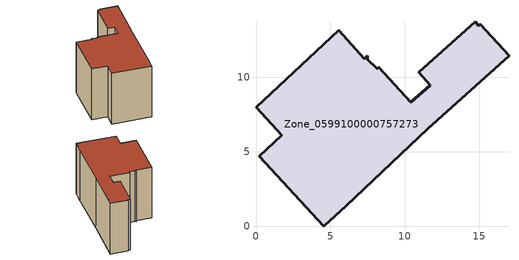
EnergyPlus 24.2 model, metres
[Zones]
Zone_0599100000757273
 floor ground (C_G): 10.92,10.33 14.72,13.75 14.96,13.48 15.07,13.57 16.98,11.45 11.54,6.54 6.05,1.39 4.54,0 0.21,4.71 1.73,6.11 0,8 5.56,13.18 7.27,11.27 7.46,11.45 7.45,11.22 8.13,10.58 8.26,10.69 10.38,8.34 11.69,9.48 z0
 wall outside (C_F): 14.72,13.75 10.92,10.33 11.69,9.48 10.38,8.34 8.26,10.69 8.13,10.58 7.45,11.22 7.46,11.45 7.27,11.27 5.56,13.18 0,8 1.73,6.11 0.21,4.71 4.54,0 6.05,1.39 11.54,6.54 16.98,11.45 15.07,13.57 14.96,13.48 14.72,13.75 z0:9.41
 roof outside (C_R): 7.45,11.22 7.46,11.45 7.27,11.27 5.56,13.18 0,8 1.73,6.11 0.21,4.71 4.54,0 6.05,1.39 11.54,6.54 16.98,11.45 15.07,13.57 14.96,13.48 14.72,13.75 10.92,10.33 11.69,9.48 10.38,8.34 8.26,10.69 8.13,10.58 z9.41
[BUILDING]
Pand.0599100000757273: North Axis=0; Terrain=City; Loads Convergence Tolerance Value=0.04; Temperature Convergence Tolerance Value=0.4; Solar Distribution=FullExterior; Maximum Number of Warmup Days=25; Minimum Number of Warmup Days=1
[Site:Location]
Rotterdam.The.Hague.AP_ZH_NLD Design_Conditions: Latitude=51.96; Longitude=4.45; Time Zone=1; Elevation=-4.5
[SITE:GROUNDTEMPERATURE:BUILDINGSURFACE]
18, 18, 18, 18, 18, 18, 18, 18, 18, 18, 18, 18
[MATERIAL] Thermal Absorptance=0.9; Solar Absorptance=0.7; Visible Absorptance=0.7
Name | Roughness | Thickness | Conductivity | Density | Specific Heat
G.TI.2006-2014 | MediumSmooth | 0.15 | 0.06 | 540 | 1210
F.TI.2006-2014 | Rough | 0.3 | 0.12 | 1920 | 840
R.TI.2006-2014 | MediumRough | 0.2 | 0.08 | 1500 | 1000
[CONSTRUCTION]
C_G: G.TI.2006-2014
C_F: F.TI.2006-2014
C_R: R.TI.2006-2014
[ZONE]
Zone_0599100000757273: Type=1; Multiplier=1; Ceiling Height=Autocalculate; Volume=Autocalculate; Floor Area=autocalculate; Part of Total Floor Area=Yes
[ZONEINFILTRATION:DESIGNFLOWRATE]
Infil_Zone_0599100000757273: Zone or ZoneList or Space or SpaceList=Zone_0599100000757273; Schedule=AlwaysOn; Design Flow Rate Calculation Method=Flow/Area; Flow Rate per Floor Area=0.0015; Constant Term Coefficient=1; Temperature Term Coefficient=0; Velocity Term Coefficient=0; Velocity Squared Term Coefficient=0
[HVACTEMPLATE:ZONE:IDEALLOADSAIRSYSTEM]
Zone_0599100000757273: Maximum Heating Supply Air Temperature=50; Minimum Cooling Supply Air Temperature=13; Maximum Heating Supply Air Humidity Ratio=0.0156; Minimum Cooling Supply Air Humidity Ratio=0.0077; Heating Limit=NoLimit; Cooling Limit=NoLimit; Dehumidification Control Type=ConstantSensibleHeatRatio; Cooling Sensible Heat Ratio=0.7; Dehumidification Setpoint=60; Humidification Control Type=None; Humidification Setpoint=30; Outdoor Air Method=None; Outdoor Air Flow Rate per Person=0.00944; Outdoor Air Flow Rate per Zone Floor Area=0; Outdoor Air Flow Rate per Zone=0; Demand Controlled Ventilation Type=None; Outdoor Air Economizer Type=NoEconomizer; Heat Recovery Type=None; Sensible Heat Recovery Effectiveness=0.7; Latent Heat Recovery Effectiveness=0.65
[ZONECONTROL:THERMOSTAT]
ThermostatControl_Zone_0599100000757273: Zone or ZoneList=Zone_0599100000757273; Control Type Schedule=DualSetpointControlType; Control 1=Thermostat_Zone_0599100000757273; Temperature Difference Between Cutout And Setpoint=0
[THERMOSTATSETPOINT:DUALSETPOINT]
Thermostat_Zone_0599100000757273: Heating Setpoint Temperature Schedule=HeatingSetpoint_Zone_0599100000757273; Cooling Setpoint Temperature Schedule=CoolingSetpoint_Zone_0599100000757273
[SCHEDULE:COMPACT]
HeatingSetpoint_Zone_0599100000757273: Through: 12/31, For: AllDays, Until: 24:00, 21
CoolingSetpoint_Zone_0599100000757273: Through: 12/31, For: AllDays, Until: 24:00, 24
DualSetpointControlType: Through: 12/31, For: AllDays, Until: 24:00, 4
AlwaysOn: Through: 12/31, For: AllDays, Until: 24:00, 1
